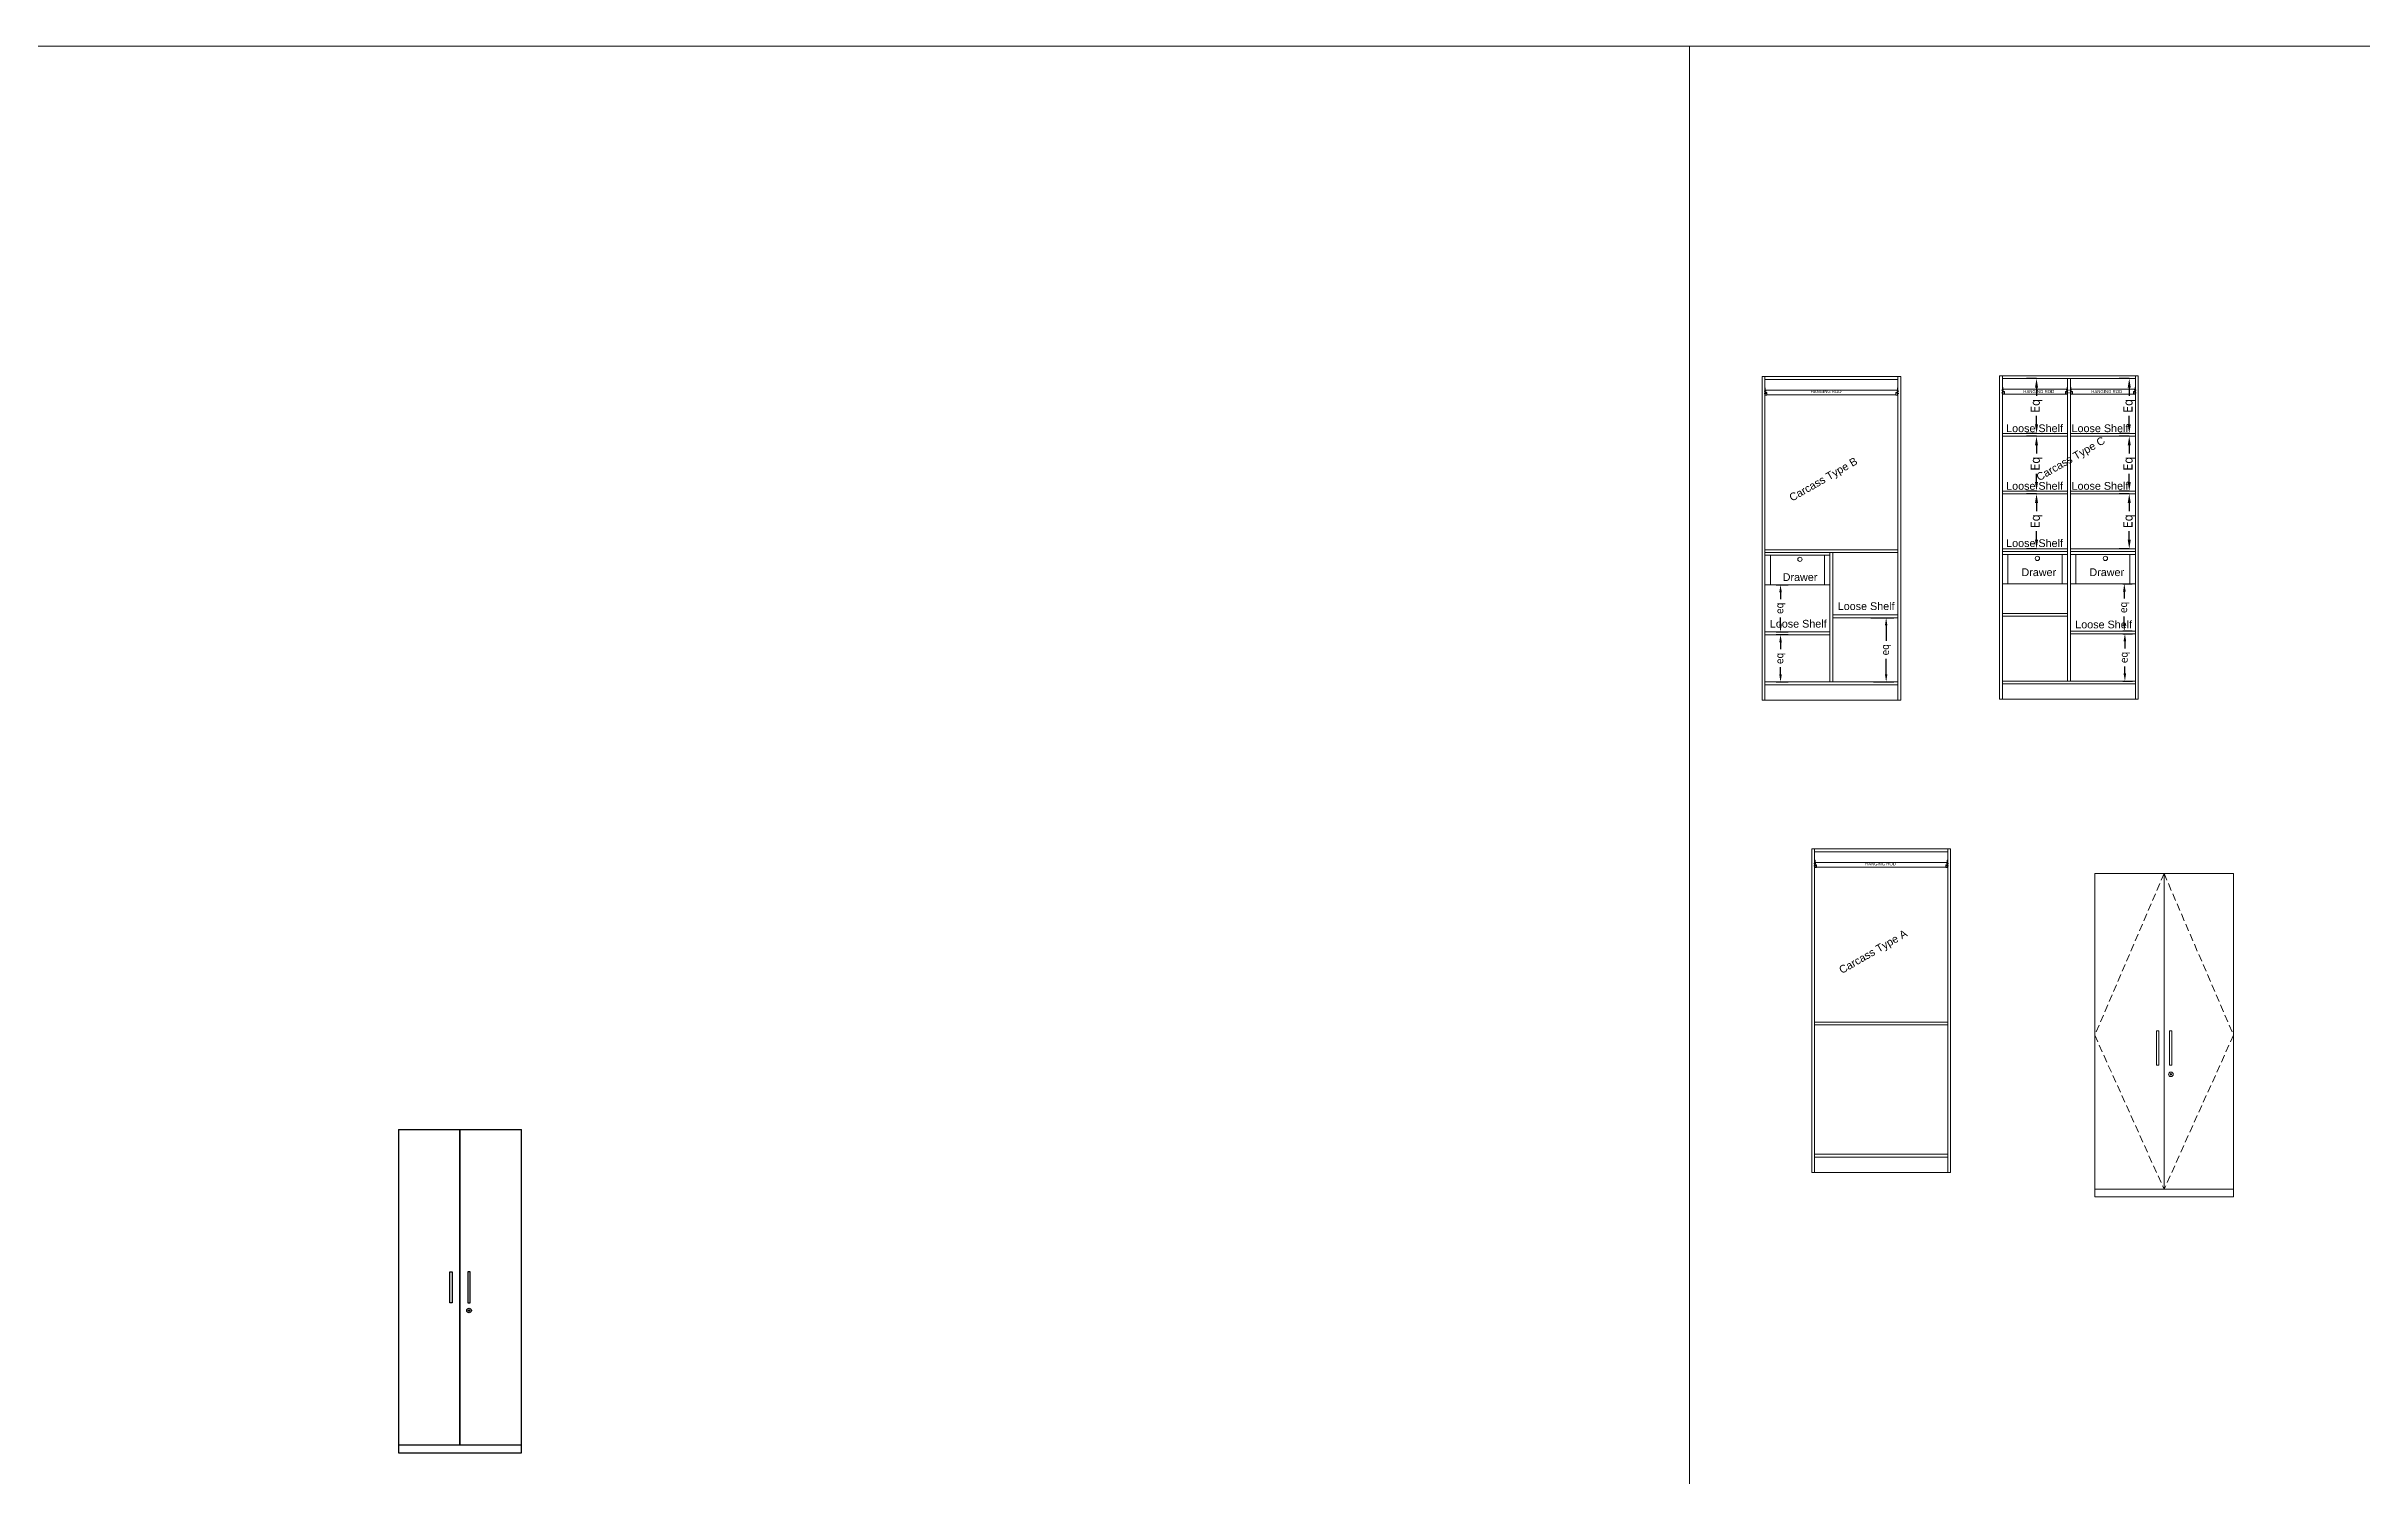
# Model space of a CAD drawing. Header units: millimetres. Extents: x 4065046 to 4134868, y -1476535 to -1460275.
# Drawn here: x 4104806 to 4119837, y -1469554 to -1460275 of the extents above; entities that cross this region are included whole.
import ezdxf

# ---------------------------------------------------------------- set-up
doc = ezdxf.new("R2010")
doc.units = ezdxf.units.MM
doc.header["$LTSCALE"] = 15
doc.header["$PDMODE"] = 35
doc.linetypes.add('HIDDEN', pattern=[9.525, 6.35, -3.175])
doc.linetypes.add('HIDDENX2', pattern=[19.05, 12.7, -6.35])
doc.layers.add('Hanging Rod', color=5, linetype='Continuous')
doc.layers.add('LS_DR_TEXT', color=7, linetype='Continuous')
for name, color, linetype, lineweight in [('LS_DR_Wall', 7, 'Continuous', 35), ('Shutter Opening', 8, 'HIDDEN', 13), ('Text', 7, 'Continuous', 5)]:
    doc.layers.add(name, color=color, linetype=linetype, lineweight=lineweight)
doc.styles.add('ARIAL', font='arial.ttf', dxfattribs={"height": 50})
doc.styles.add('ROMANS', font='tahoma.ttf')
doc.styles.get("Standard").update_dxf_attribs({"font": 'arial.ttf'})
doc.dimstyles.new('MD50', dxfattribs={"dimscale": 50, "dimtxt": 1.9, "dimasz": 1.3, "dimexe": 1.3, "dimexo": 2.38, "dimgap": 1, "dimtad": 1, "dimdec": 0, "dimzin": 3, "dimdsep": 46, "dimtxsty": 'ROMANS', "dimblk": 'OBLIQUE', "dimcen": -1.9, "dimdle": 1.3, "dimclrd": 150, "dimclre": 150, "dimclrt": 256, "dimadec": 0, "dimazin": 0, "dimtfac": 1, "dimtdec": 0, "dimtix": 1, "dimtmove": 2, "dimatfit": 3, "dimfxl": 1, "dimtolj": 1, "dimtzin": 3, "dimarcsym": 0})

# ---------------------------------------------------------------- blocks, each defined once
blk = doc.blocks.new('*D334')
at = {"color": 8, "ltscale": 0.25, "transparency": 16777216}
for p, q in [((4118287, -1463764), (4118346, -1463764)), ((4118287, -1464070), (4118346, -1464070))]:
    blk.add_line(p, q, dxfattribs=at)
at = {"color": 152, "ltscale": 0.25, "transparency": 16777216}
for p, q in [((4118296, -1463814), (4118296, -1463859)), ((4118296, -1464020), (4118296, -1463976))]:
    blk.add_line(p, q, dxfattribs=at)
for points in [[(4118288, -1463814), (4118305, -1463814), (4118296, -1463764)], [(4118288, -1464020), (4118305, -1464020), (4118296, -1464070)]]:
    blk.add_solid(points, dxfattribs=at)
at = {"layer": 'Defpoints', "color": 0, "ltscale": 0.25, "transparency": 16777216}
for p in [(4118262, -1463764), (4118262, -1464070), (4118296, -1464070)]:
    blk.add_point(p, dxfattribs=at)
at = {"lineweight": 20, "ltscale": 0.25, "transparency": 16777216, "insert": (4118296, -1463917), "char_height": 50, "attachment_point": 5, "rotation": 90, "style": 'ROMANS'}
blk.add_mtext('\\A1;eq', dxfattribs=at)
blk = doc.blocks.new('*D335')
at = {"color": 8, "ltscale": 0.25, "transparency": 16777216}
for p, q in [((4118287, -1464088), (4118350, -1464088)), ((4118287, -1464395), (4118350, -1464395))]:
    blk.add_line(p, q, dxfattribs=at)
at = {"color": 152, "ltscale": 0.25, "transparency": 16777216}
for p, q in [((4118300, -1464138), (4118300, -1464183)), ((4118300, -1464345), (4118300, -1464300))]:
    blk.add_line(p, q, dxfattribs=at)
for points in [[(4118291, -1464138), (4118308, -1464138), (4118300, -1464088)], [(4118291, -1464345), (4118308, -1464345), (4118300, -1464395)]]:
    blk.add_solid(points, dxfattribs=at)
at = {"layer": 'Defpoints', "color": 0, "ltscale": 0.25, "transparency": 16777216}
for p in [(4118262, -1464088), (4118262, -1464395), (4118300, -1464395)]:
    blk.add_point(p, dxfattribs=at)
at = {"lineweight": 20, "ltscale": 0.25, "transparency": 16777216, "insert": (4118300, -1464242), "char_height": 50, "attachment_point": 5, "rotation": 90, "style": 'ROMANS'}
blk.add_mtext('\\A1;eq', dxfattribs=at)
blk = doc.blocks.new('*D339')
at = {"color": 8, "ltscale": 0.25, "transparency": 16777216}
for p, q in [((4116037, -1463770), (4116114, -1463770)), ((4116037, -1464076), (4116114, -1464076))]:
    blk.add_line(p, q, dxfattribs=at)
at = {"color": 152, "ltscale": 0.25, "transparency": 16777216}
for p, q in [((4116064, -1463820), (4116064, -1463864)), ((4116064, -1464026), (4116064, -1463982))]:
    blk.add_line(p, q, dxfattribs=at)
for points in [[(4116056, -1463820), (4116073, -1463820), (4116064, -1463770)], [(4116056, -1464026), (4116073, -1464026), (4116064, -1464076)]]:
    blk.add_solid(points, dxfattribs=at)
at = {"layer": 'Defpoints', "color": 0, "ltscale": 0.25, "transparency": 16777216}
for p in [(4116012, -1463770), (4116012, -1464076), (4116064, -1464076)]:
    blk.add_point(p, dxfattribs=at)
at = {"lineweight": 20, "ltscale": 0.25, "transparency": 16777216, "insert": (4116064, -1463923), "char_height": 50, "attachment_point": 5, "rotation": 90, "style": 'ROMANS'}
blk.add_mtext('\\A1;eq', dxfattribs=at)
blk = doc.blocks.new('*D340')
at = {"color": 8, "ltscale": 0.25, "transparency": 16777216}
for p, q in [((4116037, -1464094), (4116114, -1464094)), ((4116037, -1464401), (4116114, -1464401))]:
    blk.add_line(p, q, dxfattribs=at)
at = {"color": 152, "ltscale": 0.25, "transparency": 16777216}
for p, q in [((4116064, -1464144), (4116064, -1464189)), ((4116064, -1464351), (4116064, -1464306))]:
    blk.add_line(p, q, dxfattribs=at)
for points in [[(4116056, -1464144), (4116073, -1464144), (4116064, -1464094)], [(4116056, -1464351), (4116073, -1464351), (4116064, -1464401)]]:
    blk.add_solid(points, dxfattribs=at)
at = {"layer": 'Defpoints', "color": 0, "ltscale": 0.25, "transparency": 16777216}
for p in [(4116012, -1464094), (4116012, -1464401), (4116064, -1464401)]:
    blk.add_point(p, dxfattribs=at)
at = {"lineweight": 20, "ltscale": 0.25, "transparency": 16777216, "insert": (4116064, -1464248), "char_height": 50, "attachment_point": 5, "rotation": 90, "style": 'ROMANS'}
blk.add_mtext('\\A1;eq', dxfattribs=at)
blk = doc.blocks.new('*D341')
at = {"color": 8, "ltscale": 0.25, "transparency": 16777216}
for p, q in [((4116650, -1463984), (4116800, -1463984)), ((4116668, -1464401), (4116800, -1464401))]:
    blk.add_line(p, q, dxfattribs=at)
at = {"color": 152, "ltscale": 0.25, "transparency": 16777216}
for p, q in [((4116750, -1464034), (4116750, -1464133)), ((4116750, -1464351), (4116750, -1464251))]:
    blk.add_line(p, q, dxfattribs=at)
for points in [[(4116742, -1464034), (4116758, -1464034), (4116750, -1463984)], [(4116742, -1464351), (4116758, -1464351), (4116750, -1464401)]]:
    blk.add_solid(points, dxfattribs=at)
at = {"layer": 'Defpoints', "color": 0, "ltscale": 0.25, "transparency": 16777216}
for p in [(4116476, -1463984), (4116643, -1464401), (4116750, -1464401)]:
    blk.add_point(p, dxfattribs=at)
at = {"lineweight": 20, "ltscale": 0.25, "transparency": 16777216, "insert": (4116750, -1464192), "char_height": 50, "attachment_point": 5, "rotation": 90, "style": 'ROMANS'}
blk.add_mtext('\\A1;eq', dxfattribs=at)
blk = doc.blocks.new('*D357')
at = {"color": 8, "ltscale": 0.25, "transparency": 16777216}
for p, q in [((4118328, -1463180), (4118263, -1463180)), ((4118328, -1463537), (4118263, -1463537))]:
    blk.add_line(p, q, dxfattribs=at)
at = {"color": 152, "ltscale": 0.25, "transparency": 16777216}
for p, q in [((4118328, -1463240), (4118328, -1463293)), ((4118328, -1463477), (4118328, -1463423))]:
    blk.add_line(p, q, dxfattribs=at)
for points in [[(4118318, -1463240), (4118338, -1463240), (4118328, -1463180)], [(4118318, -1463477), (4118338, -1463477), (4118328, -1463537)]]:
    blk.add_solid(points, dxfattribs=at)
at = {"layer": 'Defpoints', "color": 0, "ltscale": 0.25, "transparency": 16777216}
for p in [(4118328, -1463180), (4118369, -1463180), (4118369, -1463537)]:
    blk.add_point(p, dxfattribs=at)
at = {"lineweight": 20, "ltscale": 0.25, "transparency": 16777216, "insert": (4118328, -1463358), "char_height": 60, "attachment_point": 5, "rotation": 90, "style": 'ROMANS'}
blk.add_mtext('\\A1;Eq', dxfattribs=at)
blk = doc.blocks.new('*D358')
at = {"color": 8, "ltscale": 0.25, "transparency": 16777216}
for p, q in [((4118328, -1462806), (4118263, -1462806)), ((4118328, -1463162), (4118263, -1463162))]:
    blk.add_line(p, q, dxfattribs=at)
at = {"color": 152, "ltscale": 0.25, "transparency": 16777216}
for p, q in [((4118328, -1462866), (4118328, -1462919)), ((4118328, -1463102), (4118328, -1463049))]:
    blk.add_line(p, q, dxfattribs=at)
for points in [[(4118318, -1462866), (4118338, -1462866), (4118328, -1462806)], [(4118318, -1463102), (4118338, -1463102), (4118328, -1463162)]]:
    blk.add_solid(points, dxfattribs=at)
at = {"layer": 'Defpoints', "color": 0, "ltscale": 0.25, "transparency": 16777216}
for p in [(4118328, -1462806), (4118369, -1462806), (4118369, -1463162)]:
    blk.add_point(p, dxfattribs=at)
at = {"lineweight": 20, "ltscale": 0.25, "transparency": 16777216, "insert": (4118328, -1462984), "char_height": 60, "attachment_point": 5, "rotation": 90, "style": 'ROMANS'}
blk.add_mtext('\\A1;Eq', dxfattribs=at)
blk = doc.blocks.new('*D359')
at = {"color": 8, "ltscale": 0.25, "transparency": 16777216}
for p, q in [((4118328, -1462431), (4118263, -1462431)), ((4118328, -1462788), (4118263, -1462788))]:
    blk.add_line(p, q, dxfattribs=at)
at = {"color": 152, "ltscale": 0.25, "transparency": 16777216}
for p, q in [((4118328, -1462491), (4118328, -1462544)), ((4118328, -1462728), (4118328, -1462674))]:
    blk.add_line(p, q, dxfattribs=at)
for points in [[(4118318, -1462491), (4118338, -1462491), (4118328, -1462431)], [(4118318, -1462728), (4118338, -1462728), (4118328, -1462788)]]:
    blk.add_solid(points, dxfattribs=at)
at = {"layer": 'Defpoints', "color": 0, "ltscale": 0.25, "transparency": 16777216}
for p in [(4118328, -1462431), (4118369, -1462431), (4118369, -1462788)]:
    blk.add_point(p, dxfattribs=at)
at = {"lineweight": 20, "ltscale": 0.25, "transparency": 16777216, "insert": (4118328, -1462609), "char_height": 60, "attachment_point": 5, "rotation": 90, "style": 'ROMANS'}
blk.add_mtext('\\A1;Eq', dxfattribs=at)
blk = doc.blocks.new('*D342')
at = {"color": 8, "ltscale": 0.25, "transparency": 16777216}
for p, q in [((4117726, -1463180), (4117661, -1463180)), ((4117726, -1463537), (4117661, -1463537))]:
    blk.add_line(p, q, dxfattribs=at)
at = {"color": 152, "ltscale": 0.25, "transparency": 16777216}
for p, q in [((4117726, -1463240), (4117726, -1463293)), ((4117726, -1463477), (4117726, -1463423))]:
    blk.add_line(p, q, dxfattribs=at)
for points in [[(4117716, -1463240), (4117736, -1463240), (4117726, -1463180)], [(4117716, -1463477), (4117736, -1463477), (4117726, -1463537)]]:
    blk.add_solid(points, dxfattribs=at)
at = {"layer": 'Defpoints', "color": 0, "ltscale": 0.25, "transparency": 16777216}
for p in [(4117726, -1463180), (4117767, -1463180), (4117767, -1463537)]:
    blk.add_point(p, dxfattribs=at)
at = {"lineweight": 20, "ltscale": 0.25, "transparency": 16777216, "insert": (4117726, -1463358), "char_height": 60, "attachment_point": 5, "rotation": 90, "style": 'ROMANS'}
blk.add_mtext('\\A1;Eq', dxfattribs=at)
blk = doc.blocks.new('*D343')
at = {"color": 8, "ltscale": 0.25, "transparency": 16777216}
for p, q in [((4117726, -1462806), (4117661, -1462806)), ((4117726, -1463162), (4117661, -1463162))]:
    blk.add_line(p, q, dxfattribs=at)
at = {"color": 152, "ltscale": 0.25, "transparency": 16777216}
for p, q in [((4117726, -1462866), (4117726, -1462919)), ((4117726, -1463102), (4117726, -1463049))]:
    blk.add_line(p, q, dxfattribs=at)
for points in [[(4117716, -1462866), (4117736, -1462866), (4117726, -1462806)], [(4117716, -1463102), (4117736, -1463102), (4117726, -1463162)]]:
    blk.add_solid(points, dxfattribs=at)
at = {"layer": 'Defpoints', "color": 0, "ltscale": 0.25, "transparency": 16777216}
for p in [(4117726, -1462806), (4117767, -1462806), (4117767, -1463162)]:
    blk.add_point(p, dxfattribs=at)
at = {"lineweight": 20, "ltscale": 0.25, "transparency": 16777216, "insert": (4117726, -1462984), "char_height": 60, "attachment_point": 5, "rotation": 90, "style": 'ROMANS'}
blk.add_mtext('\\A1;Eq', dxfattribs=at)
blk = doc.blocks.new('*D344')
at = {"color": 8, "ltscale": 0.25, "transparency": 16777216}
for p, q in [((4117726, -1462431), (4117661, -1462431)), ((4117726, -1462788), (4117661, -1462788))]:
    blk.add_line(p, q, dxfattribs=at)
at = {"color": 152, "ltscale": 0.25, "transparency": 16777216}
for p, q in [((4117726, -1462491), (4117726, -1462544)), ((4117726, -1462728), (4117726, -1462674))]:
    blk.add_line(p, q, dxfattribs=at)
for points in [[(4117716, -1462491), (4117736, -1462491), (4117726, -1462431)], [(4117716, -1462728), (4117736, -1462728), (4117726, -1462788)]]:
    blk.add_solid(points, dxfattribs=at)
at = {"layer": 'Defpoints', "color": 0, "ltscale": 0.25, "transparency": 16777216}
for p in [(4117726, -1462431), (4117767, -1462431), (4117767, -1462788)]:
    blk.add_point(p, dxfattribs=at)
at = {"lineweight": 20, "ltscale": 0.25, "transparency": 16777216, "insert": (4117726, -1462609), "char_height": 60, "attachment_point": 5, "rotation": 90, "style": 'ROMANS'}
blk.add_mtext('\\A1;Eq', dxfattribs=at)

msp = doc.modelspace()

# ---------------------------------------------------------------- linework, layer by layer
at = {"lineweight": 20, "ltscale": 0.25}
for p, q in [((4115473.6, -1460274.6), (4115473.6, -1476535.2)), ((4119004.3, -1465644.5), (4119004.3, -1467694.5))]:
    msp.add_line(p, q, dxfattribs=at)
at = {"lineweight": 20}
for p, q in [((4115944.2, -1462418.7), (4115944.2, -1464518.7)), ((4115944.2, -1462418.7), (4115944.2, -1464518.7)), ((4117486.7, -1462412.8), (4117486.7, -1464512.8)), ((4117486.7, -1462412.8), (4117486.7, -1464512.8)), ((4117486.7, -1462412.8), (4117486.7, -1464512.8)), ((4117512.7, -1462507.3), (4117499.6, -1462507.3)), ((4117919.6, -1462507.3), (4117932.7, -1462507.3)), ((4117953.7, -1462507.3), (4117940.6, -1462507.3)), ((4118360.6, -1462507.3), (4118373.7, -1462507.3)), ((4118386.7, -1464512.8), (4118386.7, -1462412.8)), ((4118386.7, -1464512.8), (4118386.7, -1462412.8)), ((4115970.3, -1462513.2), (4115957.2, -1462513.2)), ((4115970.3, -1462529.2), (4115957.2, -1462529.2)), ((4116818.2, -1462513.2), (4116831.3, -1462513.2)), ((4116818.2, -1462529.2), (4116831.3, -1462529.2)), ((4117512.7, -1462523.3), (4117499.6, -1462523.3)), ((4117919.6, -1462523.3), (4117932.7, -1462523.3)), ((4117953.7, -1462523.3), (4117940.6, -1462523.3)), ((4118360.6, -1462523.3), (4118373.7, -1462523.3)), ((4118386.7, -1464512.8), (4118386.7, -1464412.8)), ((4118386.7, -1464512.8), (4118386.7, -1464412.8)), ((4115944.2, -1464518.7), (4116844.2, -1464518.7)), ((4117486.7, -1464512.8), (4118386.7, -1464512.8)), ((4116267.5, -1465485.1), (4116267.5, -1467585.1)), ((4116267.5, -1465485.1), (4116267.5, -1467585.1)), ((4116293.5, -1465579.6), (4116280.4, -1465579.6)), ((4116293.5, -1465595.6), (4116280.4, -1465595.6)), ((4117141.4, -1465579.6), (4117154.5, -1465579.6)), ((4117141.4, -1465595.6), (4117154.5, -1465595.6)), ((4118104.3, -1465644.5), (4118104.3, -1467744.5)), ((4118104.3, -1465644.5), (4118104.3, -1467744.5)), ((4119004.3, -1465644.5), (4119004.3, -1467744.5)), ((4119004.3, -1465644.5), (4119004.3, -1467744.5)), ((4118597.8, -1466943.7), (4118598.8, -1466943.7)), ((4118597.8, -1466943.7), (4118597.8, -1466946.9)), ((4118597.8, -1466949.6), (4118597.8, -1466952.7)), ((4118597.8, -1466952.7), (4118598.8, -1466952.7)), ((4118598.8, -1466943.7), (4118598.8, -1466946.9)), ((4118598.8, -1466949.6), (4118598.8, -1466952.7)), ((4116267.5, -1467585.1), (4117167.5, -1467585.1)), ((4118104.3, -1467744.5), (4119004.3, -1467744.5))]:
    msp.add_line(p, q, dxfattribs=at)
for p, q in [((4107091.6, -1467306.2), (4107091.6, -1469406.2)), ((4107891.6, -1469406.2), (4107891.6, -1467306.2)), ((4107549.8, -1468476.8), (4107550.8, -1468476.8)), ((4107549.8, -1468476.8), (4107549.8, -1468480)), ((4107549.8, -1468482.6), (4107549.8, -1468485.8)), ((4107549.8, -1468485.8), (4107550.8, -1468485.8)), ((4107550.8, -1468476.8), (4107550.8, -1468480)), ((4107550.8, -1468482.6), (4107550.8, -1468485.8)), ((4107091.6, -1469406.2), (4107891.6, -1469406.2))]:
    msp.add_line(p, q)
at = {"linetype": 'ByBlock', "lineweight": -2}
for p, q in [((4107091.6, -1467306.2), (4107891.6, -1467306.2)), ((4107491.1, -1469356.2), (4107491.1, -1467306.2)), ((4107492.1, -1469356.2), (4107492.1, -1467306.2))]:
    msp.add_line(p, q, dxfattribs=at)
at = {"lineweight": 20, "ltscale": 0.25}
for points in [[(4065045.8, -1460274.6), (4134868, -1460274.6), (4134868, -1476535.2), (4065045.8, -1476535.2)], [(4118504.9, -1466665.5), (4118519.9, -1466665.5), (4118519.9, -1466889.5), (4118504.9, -1466889.5)], [(4118590.3, -1466665.5), (4118605.3, -1466665.5), (4118605.3, -1466889.5), (4118590.3, -1466889.5)]]:
    msp.add_lwpolyline(points, close=True, dxfattribs=at)
at = {"lineweight": 20}
for points in [[(4115962.2, -1462418.7), (4115944.2, -1462418.7), (4115944.2, -1464518.7), (4115962.2, -1464518.7)], [(4115962.2, -1462418.7), (4116826.2, -1462418.7), (4116826.2, -1462436.7), (4115962.2, -1462436.7)], [(4116844.2, -1462418.7), (4116826.2, -1462418.7), (4116826.2, -1464518.7), (4116844.2, -1464518.7)], [(4117504.7, -1462412.8), (4117486.7, -1462412.8), (4117486.7, -1464512.8), (4117504.7, -1464512.8)], [(4117504.7, -1462412.8), (4118368.7, -1462412.8), (4118368.7, -1462430.8), (4117504.7, -1462430.8)], [(4117927.7, -1464394.8), (4117927.7, -1462430.8), (4117945.7, -1462430.8), (4117945.7, -1464394.8)], [(4118368.7, -1462412.8), (4118386.7, -1462412.8), (4118386.7, -1464512.8), (4118368.7, -1464512.8)], [(4115962.2, -1463542.6), (4116826.2, -1463542.6), (4116826.2, -1463560.6), (4115962.2, -1463560.6)], [(4116403.2, -1464400.7), (4116403.2, -1463560.6), (4116385.2, -1463560.6), (4116385.2, -1464400.7)], [(4117945.7, -1463536.7), (4118368.7, -1463536.7), (4118368.7, -1463554.7), (4117945.7, -1463554.7)], [(4117504.7, -1463956.5), (4117927.7, -1463956.5), (4117927.7, -1463974.5), (4117504.7, -1463974.5)], [(4115962.2, -1464400.7), (4116826.2, -1464400.7), (4116826.2, -1464418.7), (4115962.2, -1464418.7)], [(4117504.7, -1464394.8), (4118368.7, -1464394.8), (4118368.7, -1464412.8), (4117504.7, -1464412.8)], [(4116285.5, -1465485.1), (4116267.5, -1465485.1), (4116267.5, -1467585.1), (4116285.5, -1467585.1)], [(4116285.5, -1465485.1), (4117149.5, -1465485.1), (4117149.5, -1465503.1), (4116285.5, -1465503.1)], [(4117167.5, -1465485.1), (4117149.5, -1465485.1), (4117149.5, -1467585.1), (4117167.5, -1467585.1)], [(4116285.5, -1466609), (4117149.5, -1466609), (4117149.5, -1466627), (4116285.5, -1466627)], [(4116285.5, -1467467.1), (4117149.5, -1467467.1), (4117149.5, -1467485.1), (4116285.5, -1467485.1)]]:
    msp.add_lwpolyline(points, close=True, dxfattribs=at)
at = {"color": 5, "lineweight": 20}
for points in [[(4115965.2, -1462521.9), (4115965.2, -1462506.7), (4116823.2, -1462506.7), (4116823.2, -1462521.9)], [(4117507.7, -1462515), (4117507.7, -1462500.8), (4117924.7, -1462500.8), (4117924.7, -1462515)], [(4117948.7, -1462515), (4117948.7, -1462500.8), (4118365.7, -1462500.8), (4118365.7, -1462515)], [(4116813.2, -1462537.7), (4115975.2, -1462537.7)], [(4117914.7, -1462531.8), (4117517.7, -1462531.8)], [(4118355.7, -1462531.8), (4117958.7, -1462531.8)], [(4116288.5, -1465588.3), (4116288.5, -1465573.1), (4117146.5, -1465573.1), (4117146.5, -1465588.3)], [(4117136.5, -1465604.1), (4116298.5, -1465604.1)]]:
    msp.add_lwpolyline(points, dxfattribs=at)
at = {"color": 3, "lineweight": 20, "ltscale": 0.25}
for points in [[(4117504.7, -1462787.7), (4117927.7, -1462787.7), (4117927.7, -1462805.7), (4117504.7, -1462805.7)], [(4117945.7, -1462787.7), (4118368.7, -1462787.7), (4118368.7, -1462805.7), (4117945.7, -1462805.7)], [(4117504.7, -1463161.7), (4117927.7, -1463161.7), (4117927.7, -1463179.7), (4117504.7, -1463179.7)], [(4117945.7, -1463161.7), (4118368.7, -1463161.7), (4118368.7, -1463179.7), (4117945.7, -1463179.7)], [(4116403.2, -1463965.7), (4116826.2, -1463965.7), (4116826.2, -1463983.7), (4116403.2, -1463983.7)], [(4115962.2, -1464076.4), (4116385.2, -1464076.4), (4116385.2, -1464094.4), (4115962.2, -1464094.4)], [(4117945.7, -1464070.5), (4118368.7, -1464070.5), (4118368.7, -1464088.5), (4117945.7, -1464088.5)]]:
    msp.add_lwpolyline(points, close=True, dxfattribs=at)
at = {"linetype": 'HIDDEN', "lineweight": 20}
for points in [[(4115962.2, -1464518.7), (4116826.2, -1464518.7), (4116826.2, -1464418.7), (4115962.2, -1464418.7)], [(4117504.7, -1464512.8), (4118368.7, -1464512.8), (4118368.7, -1464412.8), (4117504.7, -1464412.8)], [(4116285.5, -1467585.1), (4117149.5, -1467585.1), (4117149.5, -1467485.1), (4116285.5, -1467485.1)]]:
    msp.add_lwpolyline(points, close=True, dxfattribs=at)
at = {"lineweight": 20, "ltscale": 0.25}
msp.add_lwpolyline([(4118104.3, -1465644.5), (4119004.3, -1465644.5), (4119004.3, -1467694.5), (4118104.3, -1467694.5), (4118104.3, -1466694.5)], dxfattribs=at)
at = {"color": 0, "lineweight": 20, "ltscale": 0.25}
msp.add_lwpolyline([(4118104.3, -1467694.5), (4119004.3, -1467694.5), (4119004.3, -1467744.5), (4118104.3, -1467744.5)], close=True, dxfattribs=at)
for points in [[(4107424.9, -1468231.3), (4107441.2, -1468231.3), (4107441.2, -1468431.3), (4107424.9, -1468431.3)], [(4107558.4, -1468231.3), (4107542.1, -1468231.3), (4107542.1, -1468431.3), (4107558.4, -1468431.3)]]:
    msp.add_lwpolyline(points, close=True)
at = {"linetype": 'Continuous'}
msp.add_lwpolyline([(4107091.6, -1469406.2), (4107891.6, -1469406.2), (4107891.6, -1469356.2), (4107091.6, -1469356.2)], close=True, dxfattribs=at)
at = {"lineweight": 20}
for radius in [15, 5]:
    msp.add_circle((4118598.3, -1466948.2), radius, dxfattribs=at)
for radius in [15, 5]:
    msp.add_circle((4107550.3, -1468481.3), radius)
for start, end in [(110.40665, 249.59335), (290.40665, 69.59335)]:
    msp.add_arc((4118598.3, -1466948.2), 1.43, start, end, dxfattribs=at)
for start, end in [(110.40665, 249.59335), (290.40665, 69.59335)]:
    msp.add_arc((4107550.3, -1468481.3), 1.43, start, end)
at = {"layer": 'Hanging Rod', "lineweight": 20}
for p, q in [((4115962.2, -1462539.7), (4115962.2, -1462492.2)), ((4115962.2, -1462492.2), (4115965.2, -1462492.2)), ((4115965.2, -1462492.2), (4115965.2, -1462511.8)), ((4115965.2, -1462539.7), (4115965.2, -1462511.8)), ((4116826.2, -1462492.2), (4116823.2, -1462492.2)), ((4116823.2, -1462492.2), (4116823.2, -1462511.8)), ((4116823.2, -1462539.7), (4116823.2, -1462511.8)), ((4116826.2, -1462539.7), (4116826.2, -1462492.2)), ((4117504.7, -1462533.8), (4117504.7, -1462486.3)), ((4117504.7, -1462486.3), (4117507.7, -1462486.3)), ((4117507.7, -1462486.3), (4117507.7, -1462505.9)), ((4117507.7, -1462533.8), (4117507.7, -1462505.9)), ((4117927.7, -1462486.3), (4117924.7, -1462486.3)), ((4117924.7, -1462486.3), (4117924.7, -1462505.9)), ((4117924.7, -1462533.8), (4117924.7, -1462505.9)), ((4117927.7, -1462533.8), (4117927.7, -1462486.3)), ((4117945.7, -1462533.8), (4117945.7, -1462486.3)), ((4117945.7, -1462486.3), (4117948.7, -1462486.3)), ((4117948.7, -1462486.3), (4117948.7, -1462505.9)), ((4117948.7, -1462533.8), (4117948.7, -1462505.9)), ((4118368.7, -1462486.3), (4118365.7, -1462486.3)), ((4118365.7, -1462486.3), (4118365.7, -1462505.9)), ((4118365.7, -1462533.8), (4118365.7, -1462505.9)), ((4118368.7, -1462533.8), (4118368.7, -1462486.3)), ((4115965.2, -1462539.7), (4115962.2, -1462539.7)), ((4115973.2, -1462521.9), (4115965.2, -1462521.9)), ((4115975.2, -1462539.7), (4115965.2, -1462539.7)), ((4115975.2, -1462523.9), (4115975.2, -1462539.7)), ((4116813.2, -1462523.9), (4116813.2, -1462539.7)), ((4116813.2, -1462539.7), (4116823.2, -1462539.7)), ((4116815.2, -1462521.9), (4116823.2, -1462521.9)), ((4116823.2, -1462539.7), (4116826.2, -1462539.7)), ((4117507.7, -1462533.8), (4117504.7, -1462533.8)), ((4117515.7, -1462515), (4117507.7, -1462515)), ((4117517.7, -1462533.8), (4117507.7, -1462533.8)), ((4117517.7, -1462517), (4117517.7, -1462533.8)), ((4117914.7, -1462517), (4117914.7, -1462533.8)), ((4117914.7, -1462533.8), (4117924.7, -1462533.8)), ((4117916.7, -1462515), (4117924.7, -1462515)), ((4117924.7, -1462533.8), (4117927.7, -1462533.8)), ((4117948.7, -1462533.8), (4117945.7, -1462533.8)), ((4117956.7, -1462515), (4117948.7, -1462515)), ((4117958.7, -1462533.8), (4117948.7, -1462533.8)), ((4117958.7, -1462517), (4117958.7, -1462533.8)), ((4118355.7, -1462517), (4118355.7, -1462533.8)), ((4118355.7, -1462533.8), (4118365.7, -1462533.8)), ((4118357.7, -1462515), (4118365.7, -1462515)), ((4118365.7, -1462533.8), (4118368.7, -1462533.8)), ((4116285.5, -1465606.1), (4116285.5, -1465558.6)), ((4116285.5, -1465558.6), (4116288.5, -1465558.6)), ((4116288.5, -1465606.1), (4116285.5, -1465606.1)), ((4116288.5, -1465558.6), (4116288.5, -1465578.2)), ((4116288.5, -1465606.1), (4116288.5, -1465578.2)), ((4116296.5, -1465588.3), (4116288.5, -1465588.3)), ((4116298.5, -1465606.1), (4116288.5, -1465606.1)), ((4116298.5, -1465590.3), (4116298.5, -1465606.1)), ((4117136.5, -1465590.3), (4117136.5, -1465606.1)), ((4117136.5, -1465606.1), (4117146.5, -1465606.1)), ((4117138.5, -1465588.3), (4117146.5, -1465588.3)), ((4117149.5, -1465558.6), (4117146.5, -1465558.6)), ((4117146.5, -1465558.6), (4117146.5, -1465578.2)), ((4117146.5, -1465606.1), (4117146.5, -1465578.2)), ((4117146.5, -1465606.1), (4117149.5, -1465606.1)), ((4117149.5, -1465606.1), (4117149.5, -1465558.6))]:
    msp.add_line(p, q, dxfattribs=at)
for centre, start, end in [((4115973.2, -1462523.9), 0, 90), ((4116815.2, -1462523.9), 90, 180), ((4117515.7, -1462517), 0, 90), ((4117916.7, -1462517), 90, 180), ((4117956.7, -1462517), 0, 90), ((4118357.7, -1462517), 90, 180), ((4116296.5, -1465590.3), 0, 90), ((4117138.5, -1465590.3), 90, 180)]:
    msp.add_arc(centre, 2, start, end, dxfattribs=at)
at = {"layer": 'LS_DR_TEXT', "color": 3, "lineweight": 20, "ltscale": 0.25}
for p, q in [((4115998.2, -1463578.6), (4115998.2, -1463770.2)), ((4116349.2, -1463578.6), (4116349.2, -1463770.2)), ((4117540.7, -1463572.7), (4117540.7, -1463764.3)), ((4117891.7, -1463572.7), (4117891.7, -1463764.3)), ((4117981.7, -1463572.7), (4117981.7, -1463764.3)), ((4118332.7, -1463572.7), (4118332.7, -1463764.3)), ((4115998.2, -1463770.2), (4116349.2, -1463770.2)), ((4117540.7, -1463764.3), (4117891.7, -1463764.3)), ((4117981.7, -1463764.3), (4118332.7, -1463764.3))]:
    msp.add_line(p, q, dxfattribs=at)
for points in [[(4116385.2, -1463560.6), (4116385.2, -1463578.6), (4115962.2, -1463578.6), (4115962.2, -1463560.6)], [(4116385.2, -1463560.6), (4115962.2, -1463560.6)], [(4117927.7, -1463554.7), (4117927.7, -1463572.7), (4117504.7, -1463572.7), (4117504.7, -1463554.7)], [(4117927.7, -1463554.7), (4117504.7, -1463554.7)], [(4118368.7, -1463554.7), (4118368.7, -1463572.7), (4117945.7, -1463572.7), (4117945.7, -1463554.7)], [(4118368.7, -1463554.7), (4117945.7, -1463554.7)]]:
    msp.add_lwpolyline(points, dxfattribs=at)
for points in [[(4117504.7, -1463554.7), (4117927.7, -1463554.7), (4117927.7, -1463536.7), (4117504.7, -1463536.7)], [(4117504.7, -1463572.7), (4117927.7, -1463572.7), (4117927.7, -1463554.7), (4117504.7, -1463554.7)], [(4115962.2, -1463578.6), (4116385.2, -1463578.6), (4116385.2, -1463770.2), (4115962.2, -1463770.2)], [(4117504.7, -1463572.7), (4117927.7, -1463572.7), (4117927.7, -1463764.3), (4117504.7, -1463764.3)], [(4117945.7, -1463572.7), (4118368.7, -1463572.7), (4118368.7, -1463764.3), (4117945.7, -1463764.3)]]:
    msp.add_lwpolyline(points, close=True, dxfattribs=at)
for centre in [(4116189.8, -1463604.9), (4117732.2, -1463598.9), (4118173.2, -1463598.9)]:
    msp.add_circle(centre, 14, dxfattribs=at)
at = {"layer": 'LS_DR_Wall', "lineweight": 20, "ltscale": 0.8}
msp.add_lwpolyline([(4118554.3, -1465644.5), (4118554.3, -1467694.5)], dxfattribs=at)
at = {"layer": 'Shutter Opening', "color": 251, "linetype": 'HIDDENX2', "lineweight": 20, "ltscale": 0.25}
for points in [[(4118554.3, -1465644.5), (4118104.3, -1466694.5), (4118554.3, -1467694.5)], [(4118554.3, -1465644.5), (4119004.3, -1466694.5), (4118554.3, -1467694.5)]]:
    msp.add_lwpolyline(points, dxfattribs=at)

# ---------------------------------------------------------------- texts
at = {"color": 0, "lineweight": 20, "ltscale": 0.25, "char_height": 50, "attachment_point": 1, "style": 'ARIAL'}
for s, width, insert in [('Loose Shelf', 539.35, (4117528.8, -1462729.3)), ('Loose Shelf', 539.35, (4117953.7, -1462729.3)), ('Loose Shelf', 539.35, (4117528.8, -1463103.3)), ('Loose Shelf', 539.35, (4117953.7, -1463103.3)), ('Loose Shelf', 539.35, (4117528.8, -1463474.8)), ('Drawer', 15.041, (4116078.2, -1463695.3)), ('Drawer', 15.041, (4117628.3, -1463663.7)), ('Drawer', 15.041, (4118069.3, -1463663.7)), ('Loose Shelf', 539.35, (4115994.8, -1463998)), ('Loose Shelf', 539.35, (4116435.5, -1463883.9)), ('Loose Shelf', 539.35, (4117977.6, -1464002.9))]:
    msp.add_mtext_dynamic_manual_height_columns(s, width=width, gutter_width=250, heights=[0], dxfattribs=dict(at, insert=insert))
at = {"lineweight": 20, "ltscale": 0.25, "char_height": 50, "attachment_point": 1, "rotation": 30, "style": 'ARIAL'}
for s, insert in [('Carcass Type C', (4117717.9, -1463055.1)), ('Carcass Type B ', (4116114.1, -1463187.4)), ('Carcass Type A', (4116437.4, -1466253.8))]:
    msp.add_mtext_dynamic_manual_height_columns(s, width=742.986, gutter_width=250, heights=[0], dxfattribs=dict(at, insert=insert))
at = {"layer": 'Text', "lineweight": 20, "ltscale": 3, "char_height": 20, "width": 870.207, "attachment_point": 2}
for insert in [(4116359.7, -1462505.7), (4117740.9, -1462505.7), (4118181.9, -1462505.7), (4116713.1, -1465572.1)]:
    msp.add_mtext('\\pxqc;HANGING ROD', dxfattribs=dict(at, insert=insert))

# ---------------------------------------------------------------- dimensions: what is measured, and where the dimension line sits
at = {"lineweight": 20, "ltscale": 0.25}
for base, p1, p2, text, override, picture, middle in [((4117725.6, -1462430.8), (4117766.6, -1462787.7), (4117766.6, -1462430.8), 'Eq', {"dimtxt": 1.2, "dimasz": 1.2, "dimgap": 0.5, "dimtad": 0, "dimdle": 1.2, "dimclrd": 152, "dimclre": 8, "dimfxl": 0.5, "dimfxlon": 1, "dimlwd": 65535, "dimlwe": 65535, "dimarcsym": 2}, '*D344', (4117725.6, -1462609.3)), ((4118327.7, -1462430.8), (4118368.7, -1462787.7), (4118368.7, -1462430.8), 'Eq', {"dimtxt": 1.2, "dimasz": 1.2, "dimgap": 0.5, "dimtad": 0, "dimdle": 1.2, "dimclrd": 152, "dimclre": 8, "dimfxl": 0.5, "dimfxlon": 1, "dimlwd": 65535, "dimlwe": 65535, "dimarcsym": 2}, '*D359', (4118327.7, -1462609.3)), ((4117725.6, -1462805.7), (4117766.6, -1463161.7), (4117766.6, -1462805.7), 'Eq', {"dimtxt": 1.2, "dimasz": 1.2, "dimgap": 0.5, "dimtad": 0, "dimdle": 1.2, "dimclrd": 152, "dimclre": 8, "dimfxl": 0.5, "dimfxlon": 1, "dimlwd": 65535, "dimlwe": 65535, "dimarcsym": 2}, '*D343', (4117725.6, -1462983.7)), ((4118327.7, -1462805.7), (4118368.7, -1463161.7), (4118368.7, -1462805.7), 'Eq', {"dimtxt": 1.2, "dimasz": 1.2, "dimgap": 0.5, "dimtad": 0, "dimdle": 1.2, "dimclrd": 152, "dimclre": 8, "dimfxl": 0.5, "dimfxlon": 1, "dimlwd": 65535, "dimlwe": 65535, "dimarcsym": 2}, '*D358', (4118327.7, -1462983.7)), ((4117725.6, -1463179.7), (4117766.6, -1463536.7), (4117766.6, -1463179.7), 'Eq', {"dimtxt": 1.2, "dimasz": 1.2, "dimgap": 0.5, "dimtad": 0, "dimdle": 1.2, "dimclrd": 152, "dimclre": 8, "dimfxl": 0.5, "dimfxlon": 1, "dimlwd": 65535, "dimlwe": 65535, "dimarcsym": 2}, '*D342', (4117725.6, -1463358.2)), ((4118327.7, -1463179.7), (4118368.7, -1463536.7), (4118368.7, -1463179.7), 'Eq', {"dimtxt": 1.2, "dimasz": 1.2, "dimgap": 0.5, "dimtad": 0, "dimdle": 1.2, "dimclrd": 152, "dimclre": 8, "dimfxl": 0.5, "dimfxlon": 1, "dimlwd": 65535, "dimlwe": 65535, "dimarcsym": 2}, '*D357', (4118327.7, -1463358.2)), ((4116064.4, -1464076.4), (4116012.2, -1463770.2), (4116012.2, -1464076.4), 'eq', {"dimtxt": 1, "dimasz": 1, "dimexe": 1, "dimexo": 0.5, "dimgap": 0.5, "dimtad": 0, "dimdle": 1.2, "dimclrd": 152, "dimclre": 8, "dimtix": 0, "dimfxl": 2, "dimfxlon": 1, "dimlwd": 65535, "dimlwe": 65535, "dimarcsym": 2}, '*D339', (4116064.4, -1463923.3)), ((4118296.3, -1464070.5), (4118261.8, -1463764.3), (4118261.8, -1464070.5), 'eq', {"dimtxt": 1, "dimasz": 1, "dimexe": 1, "dimexo": 0.5, "dimgap": 0.5, "dimtad": 0, "dimdle": 1.2, "dimclrd": 152, "dimclre": 8, "dimtix": 0, "dimfxl": 2, "dimfxlon": 1, "dimlwd": 65535, "dimlwe": 65535, "dimarcsym": 2}, '*D334', (4118296.3, -1463917.4)), ((4116750.1, -1464400.7), (4116475.8, -1463983.7), (4116643.5, -1464400.7), 'eq', {"dimtxt": 1, "dimasz": 1, "dimexe": 1, "dimexo": 0.5, "dimgap": 0.5, "dimtad": 0, "dimdle": 1.2, "dimclrd": 152, "dimclre": 8, "dimtix": 0, "dimfxl": 2, "dimfxlon": 1, "dimlwd": 65535, "dimlwe": 65535, "dimarcsym": 2}, '*D341', (4116750.1, -1464192.2)), ((4116064.4, -1464400.7), (4116012.2, -1464094.4), (4116012.2, -1464400.7), 'eq', {"dimtxt": 1, "dimasz": 1, "dimexe": 1, "dimexo": 0.5, "dimgap": 0.5, "dimtad": 0, "dimdle": 1.2, "dimclrd": 152, "dimclre": 8, "dimtix": 0, "dimfxl": 2, "dimfxlon": 1, "dimlwd": 65535, "dimlwe": 65535, "dimarcsym": 2}, '*D340', (4116064.4, -1464247.5)), ((4118299.8, -1464394.8), (4118261.8, -1464088.5), (4118261.8, -1464394.8), 'eq', {"dimtxt": 1, "dimasz": 1, "dimexe": 1, "dimexo": 0.5, "dimgap": 0.5, "dimtad": 0, "dimdle": 1.2, "dimclrd": 152, "dimclre": 8, "dimtix": 0, "dimfxl": 2, "dimfxlon": 1, "dimlwd": 65535, "dimlwe": 65535, "dimarcsym": 2}, '*D335', (4118299.8, -1464241.6))]:
    dim = msp.add_linear_dim(base=base, p1=p1, p2=p2, angle=90, text=text, dimstyle='MD50', override=override, dxfattribs=at)
    dim.commit()
    dim.dimension.update_dxf_attribs({"geometry": picture, "text_midpoint": middle})

doc.saveas('drawing.dxf')
